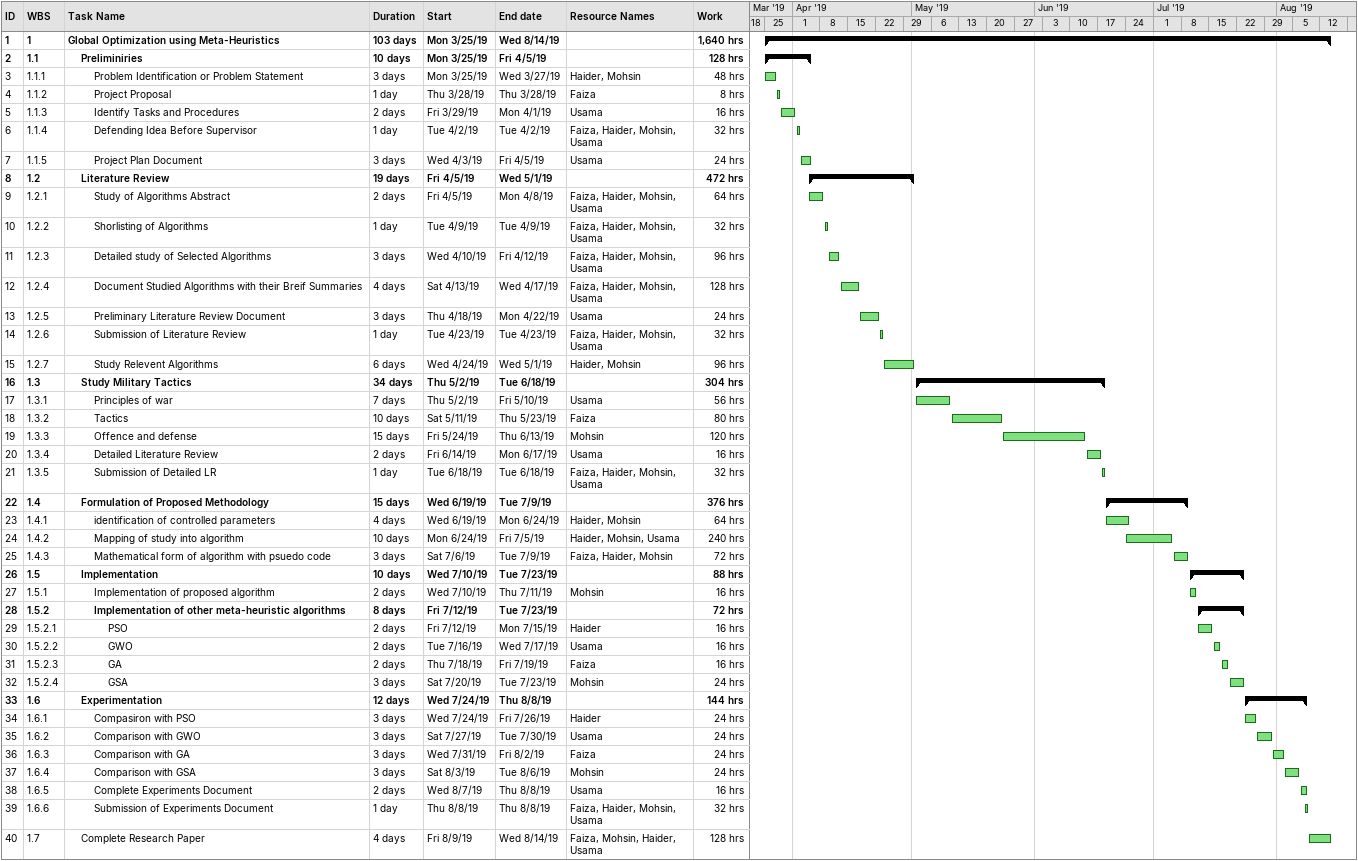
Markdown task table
| ID | WBS | Task | Duration | Start | Finish | Resources | Work (h) |
|---|---|---|---|---|---|---|---|
| 1 | 1 | **Global Optimization using Meta-Heuristics** | 103d | 2019-03-25 | 2019-08-14 |  | 1640 |
| 2 | 1.1 | **Preliminiries** | 10d | 2019-03-25 | 2019-04-05 |  | 128 |
| 3 | 1.1.1 | Problem Identification or Problem Statement | 3d | 2019-03-25 | 2019-03-27 | Haider, Mohsin | 48 |
| 4 | 1.1.2 | Project Proposal | 1d | 2019-03-28 | 2019-03-28 | Faiza | 8 |
| 5 | 1.1.3 | Identify Tasks and Procedures | 2d | 2019-03-29 | 2019-04-01 | Usama | 16 |
| 6 | 1.1.4 | Defending Idea Before Supervisor | 1d | 2019-04-02 | 2019-04-02 | Faiza, Haider, Mohsin, Usama | 32 |
| 7 | 1.1.5 | Project Plan Document | 3d | 2019-04-03 | 2019-04-05 | Usama | 24 |
| 8 | 1.2 | **Literature Review** | 19d | 2019-04-05 | 2019-05-01 |  | 472 |
| 9 | 1.2.1 | Study of Algorithms Abstract | 2d | 2019-04-05 | 2019-04-08 | Faiza, Haider, Mohsin, Usama | 64 |
| 10 | 1.2.2 | Shorlisting of Algorithms | 1d | 2019-04-09 | 2019-04-09 | Faiza, Haider, Mohsin, Usama | 32 |
| 11 | 1.2.3 | Detailed study of Selected Algorithms | 3d | 2019-04-10 | 2019-04-12 | Faiza, Haider, Mohsin, Usama | 96 |
| 12 | 1.2.4 | Document Studied Algorithms with their Breif Summaries | 4d | 2019-04-13 | 2019-04-17 | Faiza, Haider, Mohsin, Usama | 128 |
| 13 | 1.2.5 | Preliminary Literature Review Document | 3d | 2019-04-18 | 2019-04-22 | Usama | 24 |
| 14 | 1.2.6 | Submission of Literature Review | 1d | 2019-04-23 | 2019-04-23 | Faiza, Haider, Mohsin, Usama | 32 |
| 15 | 1.2.7 | Study Relevent Algorithms | 6d | 2019-04-24 | 2019-05-01 | Haider, Mohsin | 96 |
| 16 | 1.3 | **Study Military Tactics** | 34d | 2019-05-02 | 2019-06-18 |  | 304 |
| 17 | 1.3.1 | Principles of war | 7d | 2019-05-02 | 2019-05-10 | Usama | 56 |
| 18 | 1.3.2 | Tactics | 10d | 2019-05-11 | 2019-05-23 | Faiza | 80 |
| 19 | 1.3.3 | Offence and defense | 15d | 2019-05-24 | 2019-06-13 | Mohsin | 120 |
| 20 | 1.3.4 | Detailed Literature Review | 2d | 2019-06-14 | 2019-06-17 | Usama | 16 |
| 21 | 1.3.5 | Submission of Detailed LR | 1d | 2019-06-18 | 2019-06-18 | Faiza, Haider, Mohsin, Usama | 32 |
| 22 | 1.4 | **Formulation of Proposed Methodology** | 15d | 2019-06-19 | 2019-07-09 |  | 376 |
| 23 | 1.4.1 | identification of controlled parameters | 4d | 2019-06-19 | 2019-06-24 | Haider, Mohsin | 64 |
| 24 | 1.4.2 | Mapping of study into algorithm | 10d | 2019-06-24 | 2019-07-05 | Haider, Mohsin, Usama | 240 |
| 25 | 1.4.3 | Mathematical form of algorithm with psuedo code | 3d | 2019-07-06 | 2019-07-09 | Faiza, Haider, Mohsin | 72 |
| 26 | 1.5 | **Implementation** | 10d | 2019-07-10 | 2019-07-23 |  | 88 |
| 27 | 1.5.1 | Implementation of proposed algorithm | 2d | 2019-07-10 | 2019-07-11 | Mohsin | 16 |
| 28 | 1.5.2 | **Implementation of other meta-heuristic algorithms** | 8d | 2019-07-12 | 2019-07-23 |  | 72 |
| 29 | 1.5.2.1 | PSO | 2d | 2019-07-12 | 2019-07-15 | Haider | 16 |
| 30 | 1.5.2.2 | GWO | 2d | 2019-07-16 | 2019-07-17 | Usama | 16 |
| 31 | 1.5.2.3 | GA | 2d | 2019-07-18 | 2019-07-19 | Faiza | 16 |
| 32 | 1.5.2.4 | GSA | 3d | 2019-07-20 | 2019-07-23 | Mohsin | 24 |
| 33 | 1.6 | **Experimentation** | 12d | 2019-07-24 | 2019-08-08 |  | 144 |
| 34 | 1.6.1 | Compasiron with PSO | 3d | 2019-07-24 | 2019-07-26 | Haider | 24 |
| 35 | 1.6.2 | Comparison with GWO | 3d | 2019-07-27 | 2019-07-30 | Usama | 24 |
| 36 | 1.6.3 | Comparison with GA | 3d | 2019-07-31 | 2019-08-02 | Faiza | 24 |
| 37 | 1.6.4 | Comparison with GSA | 3d | 2019-08-03 | 2019-08-06 | Mohsin | 24 |
| 38 | 1.6.5 | Complete Experiments Document | 2d | 2019-08-07 | 2019-08-08 | Usama | 16 |
| 39 | 1.6.6 | Submission of Experiments Document | 1d | 2019-08-08 | 2019-08-08 | Faiza, Haider, Mohsin, Usama | 32 |
| 40 | 1.7 | Complete Research Paper | 4d | 2019-08-09 | 2019-08-14 | Faiza, Mohsin, Haider, Usama | 128 |
